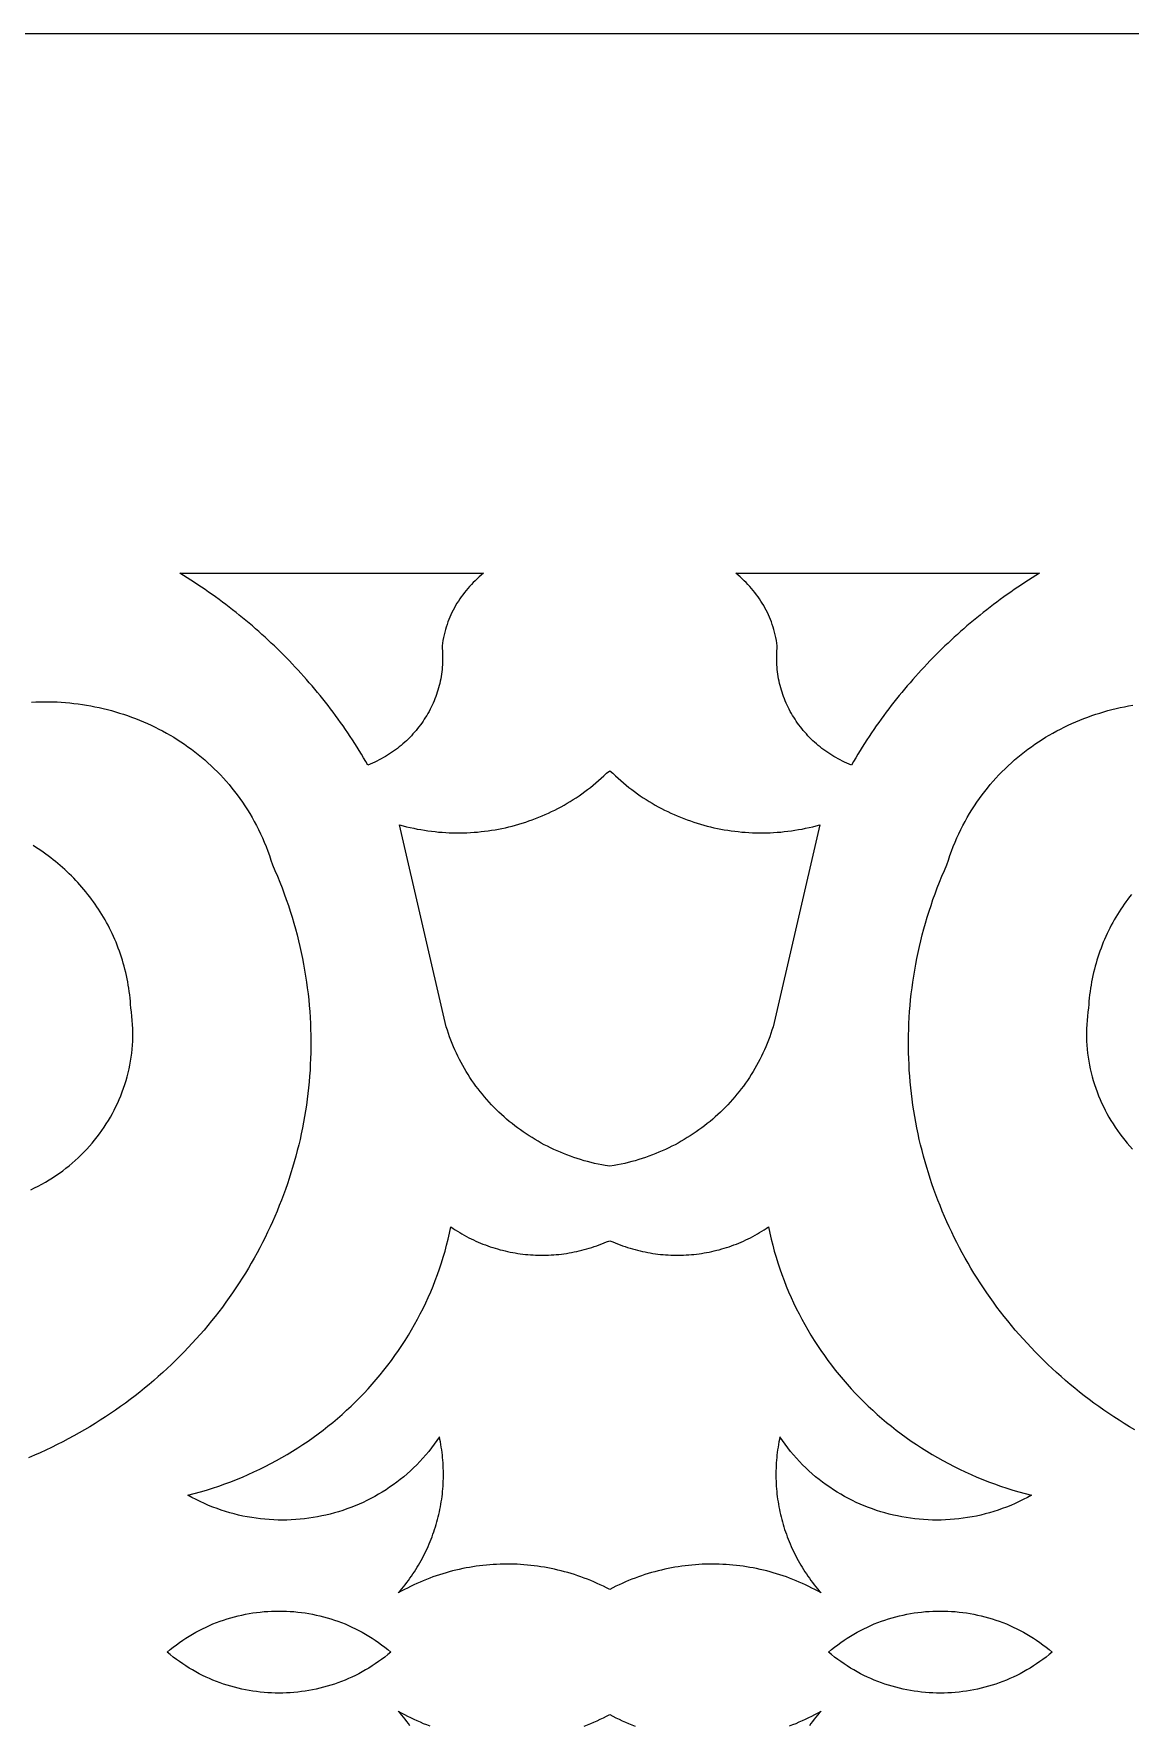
# Model space of a CAD drawing. Extents: x -167 to 167, y -60 to 60.
# Drawn here: x -21.4 to 19.3, y -2.7 to 60 of the extents above; entities that cross this region are included whole.
import ezdxf

# ---------------------------------------------------------------- set-up
doc = ezdxf.new("R2010")
doc.units = 0
doc.header["$MEASUREMENT"] = 0
doc.layers.add('LAYER_1', color=18, linetype='CONTINUOUS')

msp = doc.modelspace()

# ---------------------------------------------------------------- linework, layer by layer
at = {"layer": 'LAYER_1'}
for points in [[(166.732, -60), (166.732, 60), (-166.732, 60), (-166.732, -60)], [(-4.764, 39.932), (-4.841, 39.863), (-4.916, 39.793), (-4.989, 39.723), (-5.061, 39.652), (-5.13, 39.58), (-5.197, 39.506), (-5.263, 39.432), (-5.326, 39.358), (-5.387, 39.282), (-5.447, 39.205), (-5.504, 39.127), (-5.56, 39.048), (-5.613, 38.967), (-5.665, 38.886), (-5.714, 38.804), (-5.761, 38.72), (-5.807, 38.635), (-5.85, 38.549), (-5.891, 38.462), (-5.93, 38.373), (-5.967, 38.283), (-6.002, 38.192), (-6.035, 38.099), (-6.065, 38.005), (-6.094, 37.909), (-6.12, 37.812), (-6.144, 37.713), (-6.166, 37.613), (-6.186, 37.511), (-6.204, 37.408), (-6.219, 37.303), (-6.211, 37.214), (-6.204, 37.125), (-6.2, 37.037), (-6.197, 36.949), (-6.196, 36.861), (-6.197, 36.774), (-6.2, 36.686), (-6.204, 36.599), (-6.211, 36.512), (-6.219, 36.426), (-6.229, 36.34), (-6.241, 36.254), (-6.255, 36.169), (-6.27, 36.084), (-6.287, 36), (-6.306, 35.916), (-6.327, 35.833), (-6.349, 35.75), (-6.373, 35.668), (-6.399, 35.586), (-6.426, 35.505), (-6.455, 35.424), (-6.485, 35.344), (-6.517, 35.265), (-6.551, 35.186), (-6.587, 35.109), (-6.623, 35.031), (-6.662, 34.955), (-6.702, 34.879), (-6.744, 34.804), (-6.787, 34.73), (-6.831, 34.657), (-6.877, 34.585), (-6.925, 34.513), (-6.974, 34.443), (-7.024, 34.373), (-7.076, 34.304), (-7.129, 34.237), (-7.184, 34.17), (-7.24, 34.104), (-7.298, 34.039), (-7.357, 33.976), (-7.417, 33.913), (-7.478, 33.851), (-7.541, 33.791), (-7.605, 33.732), (-7.671, 33.674), (-7.738, 33.617), (-7.806, 33.561), (-7.875, 33.507), (-7.945, 33.453), (-8.017, 33.401), (-8.09, 33.351), (-8.164, 33.302), (-8.24, 33.254), (-8.316, 33.207), (-8.394, 33.162), (-8.473, 33.118), (-8.553, 33.076), (-8.634, 33.035), (-8.716, 32.995), (-8.799, 32.957), (-8.883, 32.921), (-8.969, 32.886), (-9.048, 33.021), (-9.127, 33.156), (-9.208, 33.29), (-9.29, 33.423), (-9.373, 33.556), (-9.457, 33.688), (-9.542, 33.819), (-9.628, 33.95), (-9.715, 34.08), (-9.803, 34.209), (-9.893, 34.337), (-9.983, 34.465), (-10.074, 34.592), (-10.166, 34.719), (-10.259, 34.844), (-10.353, 34.969), (-10.449, 35.093), (-10.545, 35.217), (-10.642, 35.339), (-10.74, 35.461), (-10.839, 35.582), (-10.939, 35.703), (-11.04, 35.822), (-11.142, 35.941), (-11.245, 36.059), (-11.349, 36.176), (-11.454, 36.293), (-11.559, 36.408), (-11.666, 36.523), (-11.774, 36.637), (-11.882, 36.751), (-11.991, 36.863), (-12.102, 36.975), (-12.213, 37.085), (-12.325, 37.195), (-12.438, 37.304), (-12.552, 37.413), (-12.667, 37.52), (-12.782, 37.627), (-12.899, 37.732), (-13.016, 37.837), (-13.135, 37.941), (-13.254, 38.044), (-13.374, 38.147), (-13.495, 38.248), (-13.616, 38.349), (-13.739, 38.448), (-13.862, 38.547), (-13.986, 38.645), (-14.111, 38.741), (-14.237, 38.837), (-14.364, 38.932), (-14.491, 39.027), (-14.619, 39.12), (-14.748, 39.212), (-14.878, 39.303), (-15.009, 39.394), (-15.14, 39.483), (-15.272, 39.572), (-15.405, 39.659), (-15.539, 39.746), (-15.674, 39.831), (-15.809, 39.916), (-15.945, 39.999), (-4.685, 40)], [(15.943, 39.999), (15.807, 39.916), (15.671, 39.831), (15.537, 39.746), (15.403, 39.659), (15.27, 39.572), (15.138, 39.483), (15.007, 39.394), (14.876, 39.303), (14.746, 39.212), (14.617, 39.12), (14.489, 39.027), (14.362, 38.932), (14.235, 38.837), (14.109, 38.741), (13.984, 38.645), (13.86, 38.547), (13.737, 38.448), (13.614, 38.349), (13.492, 38.248), (13.372, 38.147), (13.252, 38.044), (13.132, 37.941), (13.014, 37.837), (12.897, 37.732), (12.78, 37.627), (12.665, 37.52), (12.55, 37.413), (12.436, 37.304), (12.323, 37.195), (12.211, 37.085), (12.1, 36.975), (11.989, 36.863), (11.88, 36.751), (11.771, 36.637), (11.664, 36.523), (11.557, 36.408), (11.451, 36.293), (11.347, 36.176), (11.243, 36.059), (11.14, 35.941), (11.038, 35.822), (10.937, 35.703), (10.837, 35.582), (10.738, 35.461), (10.64, 35.339), (10.543, 35.217), (10.446, 35.093), (10.351, 34.969), (10.257, 34.844), (10.164, 34.719), (10.072, 34.592), (9.981, 34.465), (9.89, 34.337), (9.801, 34.209), (9.713, 34.08), (9.626, 33.95), (9.54, 33.819), (9.455, 33.688), (9.371, 33.556), (9.288, 33.423), (9.206, 33.29), (9.125, 33.156), (9.045, 33.021), (8.967, 32.886), (8.881, 32.921), (8.797, 32.957), (8.714, 32.995), (8.631, 33.035), (8.55, 33.076), (8.47, 33.118), (8.392, 33.162), (8.314, 33.207), (8.237, 33.254), (8.162, 33.302), (8.088, 33.351), (8.015, 33.401), (7.943, 33.453), (7.873, 33.507), (7.803, 33.561), (7.735, 33.617), (7.669, 33.674), (7.603, 33.732), (7.539, 33.791), (7.476, 33.851), (7.415, 33.913), (7.354, 33.976), (7.295, 34.039), (7.238, 34.104), (7.182, 34.17), (7.127, 34.237), (7.074, 34.304), (7.022, 34.373), (6.972, 34.443), (6.923, 34.513), (6.875, 34.585), (6.829, 34.657), (6.784, 34.73), (6.741, 34.804), (6.7, 34.879), (6.66, 34.955), (6.621, 35.031), (6.584, 35.109), (6.549, 35.186), (6.515, 35.265), (6.483, 35.344), (6.453, 35.424), (6.424, 35.505), (6.396, 35.586), (6.371, 35.668), (6.347, 35.75), (6.325, 35.833), (6.304, 35.916), (6.285, 36), (6.268, 36.084), (6.253, 36.169), (6.239, 36.254), (6.227, 36.34), (6.217, 36.426), (6.209, 36.512), (6.202, 36.599), (6.198, 36.686), (6.195, 36.774), (6.194, 36.861), (6.195, 36.949), (6.197, 37.037), (6.202, 37.125), (6.209, 37.214), (6.217, 37.303), (6.202, 37.408), (6.184, 37.511), (6.164, 37.613), (6.142, 37.713), (6.118, 37.812), (6.092, 37.909), (6.063, 38.005), (6.032, 38.099), (6, 38.192), (5.965, 38.283), (5.928, 38.373), (5.889, 38.462), (5.848, 38.549), (5.804, 38.635), (5.759, 38.72), (5.712, 38.804), (5.662, 38.886), (5.611, 38.967), (5.558, 39.048), (5.502, 39.127), (5.445, 39.205), (5.385, 39.282), (5.324, 39.358), (5.26, 39.432), (5.195, 39.506), (5.128, 39.58), (5.058, 39.652), (4.987, 39.723), (4.914, 39.793), (4.839, 39.863), (4.762, 39.932), (4.683, 40)], [(0.119, 32.581), (0.215, 32.489), (0.312, 32.4), (0.41, 32.312), (0.51, 32.226), (0.611, 32.142), (0.714, 32.06), (0.818, 31.979), (0.922, 31.901), (1.029, 31.824), (1.136, 31.749), (1.244, 31.677), (1.354, 31.606), (1.465, 31.537), (1.577, 31.469), (1.689, 31.404), (1.803, 31.341), (1.918, 31.28), (2.034, 31.22), (2.151, 31.163), (2.268, 31.107), (2.387, 31.053), (2.506, 31.002), (2.627, 30.952), (2.748, 30.905), (2.869, 30.859), (2.992, 30.815), (3.115, 30.774), (3.239, 30.734), (3.364, 30.696), (3.489, 30.661), (3.615, 30.627), (3.741, 30.596), (3.868, 30.566), (3.996, 30.539), (4.123, 30.514), (4.252, 30.49), (4.381, 30.469), (4.51, 30.45), (4.64, 30.433), (4.77, 30.418), (4.9, 30.405), (5.03, 30.394), (5.161, 30.386), (5.292, 30.379), (5.424, 30.375), (5.555, 30.373), (5.687, 30.373), (5.818, 30.375), (5.95, 30.379), (6.082, 30.386), (6.214, 30.394), (6.346, 30.405), (6.478, 30.418), (6.61, 30.433), (6.742, 30.451), (6.873, 30.47), (7.005, 30.492), (7.136, 30.516), (7.268, 30.543), (7.399, 30.571), (7.53, 30.602), (7.66, 30.635), (7.79, 30.671), (6.058, 23.185), (6.019, 23.059), (5.978, 22.934), (5.935, 22.81), (5.889, 22.687), (5.842, 22.565), (5.792, 22.445), (5.74, 22.325), (5.686, 22.207), (5.63, 22.09), (5.572, 21.974), (5.512, 21.859), (5.449, 21.745), (5.385, 21.633), (5.319, 21.522), (5.251, 21.412), (5.181, 21.303), (5.109, 21.196), (5.035, 21.09), (4.96, 20.986), (4.882, 20.883), (4.803, 20.781), (4.722, 20.681), (4.64, 20.582), (4.555, 20.485), (4.469, 20.389), (4.381, 20.294), (4.292, 20.201), (4.2, 20.11), (4.108, 20.02), (4.013, 19.932), (3.917, 19.845), (3.82, 19.76), (3.721, 19.677), (3.62, 19.595), (3.518, 19.515), (3.415, 19.437), (3.31, 19.36), (3.204, 19.286), (3.096, 19.212), (2.987, 19.141), (2.877, 19.072), (2.765, 19.004), (2.653, 18.938), (2.538, 18.874), (2.423, 18.812), (2.306, 18.751), (2.189, 18.693), (2.07, 18.637), (1.949, 18.582), (1.828, 18.53), (1.706, 18.479), (1.582, 18.431), (1.458, 18.384), (1.332, 18.34), (1.206, 18.297), (1.078, 18.257), (0.95, 18.219), (0.82, 18.183), (0.69, 18.149), (0.559, 18.117), (0.427, 18.088), (0.294, 18.06), (0.16, 18.035), (-0.001, 18.013), (-0.162, 18.035), (-0.296, 18.06), (-0.429, 18.088), (-0.561, 18.117), (-0.692, 18.149), (-0.822, 18.183), (-0.952, 18.219), (-1.08, 18.257), (-1.208, 18.297), (-1.334, 18.34), (-1.46, 18.384), (-1.584, 18.431), (-1.708, 18.479), (-1.83, 18.53), (-1.952, 18.582), (-2.072, 18.637), (-2.191, 18.693), (-2.309, 18.751), (-2.425, 18.812), (-2.541, 18.874), (-2.655, 18.938), (-2.768, 19.004), (-2.879, 19.072), (-2.99, 19.141), (-3.099, 19.212), (-3.206, 19.286), (-3.312, 19.36), (-3.417, 19.437), (-3.521, 19.515), (-3.623, 19.595), (-3.723, 19.677), (-3.822, 19.76), (-3.92, 19.845), (-4.015, 19.932), (-4.11, 20.02), (-4.203, 20.11), (-4.294, 20.201), (-4.383, 20.294), (-4.471, 20.389), (-4.557, 20.485), (-4.642, 20.582), (-4.724, 20.681), (-4.805, 20.781), (-4.885, 20.883), (-4.962, 20.986), (-5.038, 21.09), (-5.111, 21.196), (-5.183, 21.303), (-5.253, 21.412), (-5.321, 21.522), (-5.387, 21.633), (-5.452, 21.745), (-5.514, 21.859), (-5.574, 21.974), (-5.632, 22.09), (-5.688, 22.207), (-5.742, 22.325), (-5.794, 22.445), (-5.844, 22.565), (-5.891, 22.687), (-5.937, 22.81), (-5.98, 22.934), (-6.021, 23.059), (-6.06, 23.185), (-7.792, 30.671), (-7.662, 30.635), (-7.532, 30.602), (-7.401, 30.571), (-7.27, 30.543), (-7.139, 30.516), (-7.007, 30.492), (-6.876, 30.47), (-6.744, 30.451), (-6.612, 30.433), (-6.48, 30.418), (-6.348, 30.405), (-6.216, 30.394), (-6.084, 30.386), (-5.952, 30.379), (-5.821, 30.375), (-5.689, 30.373), (-5.557, 30.373), (-5.426, 30.375), (-5.294, 30.379), (-5.163, 30.386), (-5.033, 30.394), (-4.902, 30.405), (-4.772, 30.418), (-4.642, 30.433), (-4.512, 30.45), (-4.383, 30.469), (-4.254, 30.49), (-4.126, 30.514), (-3.998, 30.539), (-3.87, 30.566), (-3.743, 30.596), (-3.617, 30.627), (-3.491, 30.661), (-3.366, 30.696), (-3.241, 30.734), (-3.117, 30.774), (-2.994, 30.815), (-2.872, 30.859), (-2.75, 30.905), (-2.629, 30.952), (-2.509, 31.002), (-2.389, 31.053), (-2.271, 31.107), (-2.153, 31.163), (-2.036, 31.22), (-1.92, 31.28), (-1.806, 31.341), (-1.692, 31.404), (-1.579, 31.469), (-1.467, 31.537), (-1.356, 31.606), (-1.247, 31.677), (-1.138, 31.749), (-1.031, 31.824), (-0.925, 31.901), (-0.82, 31.979), (-0.716, 32.06), (-0.614, 32.142), (-0.512, 32.226), (-0.413, 32.312), (-0.314, 32.4), (-0.217, 32.489), (-0.122, 32.581), (-0.001, 32.674)], [(5.938, 15.535), (5.99, 15.31), (6.046, 15.087), (6.106, 14.865), (6.171, 14.645), (6.239, 14.426), (6.311, 14.21), (6.387, 13.994), (6.466, 13.781), (6.55, 13.569), (6.637, 13.359), (6.728, 13.151), (6.823, 12.945), (6.921, 12.741), (7.023, 12.538), (7.128, 12.338), (7.237, 12.14), (7.35, 11.943), (7.466, 11.749), (7.585, 11.557), (7.708, 11.368), (7.834, 11.18), (7.963, 10.995), (8.096, 10.812), (8.231, 10.631), (8.37, 10.453), (8.513, 10.277), (8.658, 10.104), (8.806, 9.933), (8.958, 9.764), (9.112, 9.599), (9.269, 9.435), (9.43, 9.275), (9.593, 9.117), (9.759, 8.962), (9.928, 8.809), (10.099, 8.66), (10.274, 8.513), (10.451, 8.369), (10.63, 8.228), (10.813, 8.09), (10.998, 7.955), (11.185, 7.823), (11.375, 7.694), (11.568, 7.568), (11.763, 7.445), (11.96, 7.326), (12.16, 7.209), (12.362, 7.096), (12.566, 6.986), (12.773, 6.88), (12.981, 6.777), (13.192, 6.677), (13.405, 6.581), (13.621, 6.488), (13.838, 6.399), (14.057, 6.313), (14.279, 6.231), (14.502, 6.153), (14.727, 6.078), (14.954, 6.007), (15.183, 5.939), (15.414, 5.876), (15.646, 5.816), (15.495, 5.733), (15.343, 5.653), (15.19, 5.578), (15.035, 5.506), (14.879, 5.439), (14.722, 5.376), (14.565, 5.317), (14.406, 5.261), (14.247, 5.21), (14.087, 5.162), (13.926, 5.119), (13.764, 5.079), (13.603, 5.043), (13.44, 5.011), (13.278, 4.983), (13.115, 4.959), (12.951, 4.938), (12.788, 4.922), (12.624, 4.909), (12.461, 4.9), (12.297, 4.895), (12.134, 4.893), (11.971, 4.895), (11.808, 4.901), (11.646, 4.91), (11.483, 4.924), (11.322, 4.94), (11.161, 4.961), (11, 4.985), (10.84, 5.013), (10.681, 5.044), (10.523, 5.079), (10.366, 5.117), (10.209, 5.159), (10.054, 5.204), (9.899, 5.253), (9.746, 5.306), (9.595, 5.362), (9.444, 5.421), (9.295, 5.484), (9.147, 5.55), (9.001, 5.62), (8.857, 5.693), (8.714, 5.769), (8.573, 5.849), (8.433, 5.932), (8.296, 6.019), (8.161, 6.108), (8.027, 6.201), (7.896, 6.298), (7.767, 6.397), (7.64, 6.5), (7.515, 6.606), (7.393, 6.715), (7.273, 6.828), (7.156, 6.943), (7.041, 7.062), (6.929, 7.184), (6.82, 7.309), (6.713, 7.437), (6.61, 7.568), (6.509, 7.703), (6.411, 7.84), (6.317, 7.981), (6.296, 7.884), (6.278, 7.788), (6.26, 7.691), (6.244, 7.595), (6.23, 7.498), (6.217, 7.402), (6.206, 7.305), (6.196, 7.208), (6.187, 7.111), (6.18, 7.015), (6.174, 6.918), (6.17, 6.821), (6.167, 6.724), (6.166, 6.628), (6.166, 6.531), (6.167, 6.435), (6.17, 6.339), (6.175, 6.242), (6.18, 6.146), (6.187, 6.05), (6.196, 5.955), (6.206, 5.859), (6.217, 5.764), (6.23, 5.668), (6.244, 5.573), (6.26, 5.479), (6.277, 5.384), (6.295, 5.29), (6.315, 5.196), (6.336, 5.102), (6.358, 5.009), (6.382, 4.916), (6.407, 4.823), (6.433, 4.731), (6.461, 4.639), (6.49, 4.547), (6.521, 4.456), (6.553, 4.365), (6.586, 4.274), (6.621, 4.184), (6.657, 4.095), (6.694, 4.006), (6.732, 3.917), (6.772, 3.829), (6.813, 3.741), (6.856, 3.654), (6.9, 3.567), (6.945, 3.481), (6.991, 3.396), (7.039, 3.311), (7.088, 3.226), (7.138, 3.142), (7.19, 3.059), (7.243, 2.977), (7.297, 2.895), (7.352, 2.814), (7.409, 2.733), (7.467, 2.653), (7.526, 2.574), (7.587, 2.495), (7.648, 2.418), (7.711, 2.341), (7.776, 2.264), (7.841, 2.189), (7.728, 2.253), (7.614, 2.314), (7.5, 2.374), (7.384, 2.432), (7.268, 2.488), (7.151, 2.542), (7.033, 2.594), (6.915, 2.644), (6.796, 2.692), (6.676, 2.739), (6.556, 2.783), (6.435, 2.825), (6.314, 2.865), (6.192, 2.904), (6.07, 2.94), (5.947, 2.975), (5.824, 3.007), (5.7, 3.038), (5.576, 3.066), (5.451, 3.093), (5.327, 3.118), (5.202, 3.14), (5.076, 3.161), (4.951, 3.18), (4.825, 3.197), (4.698, 3.211), (4.572, 3.224), (4.446, 3.235), (4.319, 3.244), (4.192, 3.251), (4.066, 3.256), (3.939, 3.259), (3.812, 3.261), (3.685, 3.26), (3.558, 3.257), (3.431, 3.252), (3.304, 3.245), (3.178, 3.237), (3.051, 3.226), (2.925, 3.213), (2.798, 3.199), (2.672, 3.182), (2.546, 3.164), (2.421, 3.143), (2.295, 3.121), (2.17, 3.096), (2.046, 3.07), (1.921, 3.041), (1.797, 3.011), (1.674, 2.979), (1.551, 2.944), (1.428, 2.908), (1.306, 2.87), (1.184, 2.83), (1.063, 2.787), (0.942, 2.743), (0.822, 2.697), (0.703, 2.649), (0.584, 2.599), (0.466, 2.547), (0.348, 2.493), (0.231, 2.437), (0.115, 2.379), (-0.001, 2.319), (-0.117, 2.379), (-0.234, 2.437), (-0.35, 2.493), (-0.468, 2.547), (-0.586, 2.599), (-0.705, 2.649), (-0.824, 2.697), (-0.944, 2.743), (-1.065, 2.787), (-1.186, 2.83), (-1.308, 2.87), (-1.43, 2.908), (-1.553, 2.944), (-1.676, 2.979), (-1.8, 3.011), (-1.924, 3.041), (-2.048, 3.07), (-2.173, 3.096), (-2.298, 3.121), (-2.423, 3.143), (-2.549, 3.164), (-2.674, 3.182), (-2.8, 3.199), (-2.927, 3.213), (-3.053, 3.226), (-3.18, 3.237), (-3.306, 3.245), (-3.433, 3.252), (-3.56, 3.257), (-3.687, 3.26), (-3.814, 3.261), (-3.941, 3.259), (-4.068, 3.256), (-4.195, 3.251), (-4.321, 3.244), (-4.448, 3.235), (-4.574, 3.224), (-4.701, 3.211), (-4.827, 3.197), (-4.953, 3.18), (-5.078, 3.161), (-5.204, 3.14), (-5.329, 3.118), (-5.454, 3.093), (-5.578, 3.066), (-5.702, 3.038), (-5.826, 3.007), (-5.949, 2.975), (-6.072, 2.94), (-6.194, 2.904), (-6.316, 2.865), (-6.438, 2.825), (-6.558, 2.783), (-6.678, 2.739), (-6.798, 2.692), (-6.917, 2.644), (-7.035, 2.594), (-7.153, 2.542), (-7.27, 2.488), (-7.386, 2.432), (-7.502, 2.374), (-7.616, 2.314), (-7.73, 2.253), (-7.843, 2.189), (-7.778, 2.264), (-7.714, 2.341), (-7.651, 2.418), (-7.589, 2.495), (-7.528, 2.574), (-7.469, 2.653), (-7.411, 2.733), (-7.354, 2.814), (-7.299, 2.895), (-7.245, 2.977), (-7.192, 3.059), (-7.14, 3.142), (-7.09, 3.226), (-7.041, 3.311), (-6.993, 3.396), (-6.947, 3.481), (-6.902, 3.567), (-6.858, 3.654), (-6.816, 3.741), (-6.774, 3.829), (-6.735, 3.917), (-6.696, 4.006), (-6.659, 4.095), (-6.623, 4.184), (-6.588, 4.274), (-6.555, 4.365), (-6.523, 4.456), (-6.493, 4.547), (-6.463, 4.639), (-6.436, 4.731), (-6.409, 4.823), (-6.384, 4.916), (-6.36, 5.009), (-6.338, 5.102), (-6.317, 5.196), (-6.297, 5.29), (-6.279, 5.384), (-6.262, 5.479), (-6.246, 5.573), (-6.232, 5.668), (-6.219, 5.764), (-6.208, 5.859), (-6.198, 5.955), (-6.19, 6.05), (-6.182, 6.146), (-6.177, 6.242), (-6.172, 6.339), (-6.169, 6.435), (-6.168, 6.531), (-6.168, 6.628), (-6.169, 6.724), (-6.172, 6.821), (-6.176, 6.918), (-6.182, 7.015), (-6.189, 7.111), (-6.198, 7.208), (-6.208, 7.305), (-6.219, 7.402), (-6.232, 7.498), (-6.247, 7.595), (-6.262, 7.691), (-6.28, 7.788), (-6.299, 7.884), (-6.319, 7.981), (-6.413, 7.84), (-6.511, 7.703), (-6.612, 7.568), (-6.715, 7.437), (-6.822, 7.309), (-6.931, 7.184), (-7.043, 7.062), (-7.158, 6.943), (-7.275, 6.828), (-7.395, 6.715), (-7.517, 6.606), (-7.642, 6.5), (-7.769, 6.397), (-7.898, 6.298), (-8.029, 6.201), (-8.163, 6.108), (-8.298, 6.019), (-8.436, 5.932), (-8.575, 5.849), (-8.716, 5.769), (-8.859, 5.693), (-9.003, 5.62), (-9.15, 5.55), (-9.297, 5.484), (-9.446, 5.421), (-9.597, 5.362), (-9.749, 5.306), (-9.902, 5.253), (-10.056, 5.204), (-10.211, 5.159), (-10.368, 5.117), (-10.525, 5.079), (-10.683, 5.044), (-10.842, 5.013), (-11.002, 4.985), (-11.163, 4.961), (-11.324, 4.94), (-11.486, 4.924), (-11.648, 4.91), (-11.81, 4.901), (-11.973, 4.895), (-12.136, 4.893), (-12.3, 4.895), (-12.463, 4.9), (-12.627, 4.909), (-12.79, 4.922), (-12.954, 4.938), (-13.117, 4.959), (-13.28, 4.983), (-13.442, 5.011), (-13.605, 5.043), (-13.767, 5.079), (-13.928, 5.119), (-14.089, 5.162), (-14.249, 5.21), (-14.408, 5.261), (-14.567, 5.317), (-14.725, 5.376), (-14.881, 5.439), (-15.037, 5.506), (-15.192, 5.578), (-15.345, 5.653), (-15.498, 5.733), (-15.649, 5.816), (-15.416, 5.876), (-15.185, 5.939), (-14.956, 6.007), (-14.729, 6.078), (-14.504, 6.153), (-14.281, 6.231), (-14.06, 6.313), (-13.84, 6.399), (-13.623, 6.488), (-13.408, 6.581), (-13.195, 6.677), (-12.984, 6.777), (-12.775, 6.88), (-12.568, 6.986), (-12.364, 7.096), (-12.162, 7.209), (-11.962, 7.326), (-11.765, 7.445), (-11.57, 7.568), (-11.377, 7.694), (-11.187, 7.823), (-11, 7.955), (-10.815, 8.09), (-10.633, 8.228), (-10.453, 8.369), (-10.276, 8.513), (-10.101, 8.66), (-9.93, 8.809), (-9.761, 8.962), (-9.595, 9.117), (-9.432, 9.275), (-9.271, 9.435), (-9.114, 9.599), (-8.96, 9.764), (-8.808, 9.933), (-8.66, 10.104), (-8.515, 10.277), (-8.373, 10.453), (-8.234, 10.631), (-8.098, 10.812), (-7.965, 10.995), (-7.836, 11.18), (-7.71, 11.368), (-7.587, 11.557), (-7.468, 11.749), (-7.352, 11.943), (-7.239, 12.14), (-7.131, 12.338), (-7.025, 12.538), (-6.923, 12.741), (-6.825, 12.945), (-6.73, 13.151), (-6.639, 13.359), (-6.552, 13.569), (-6.469, 13.781), (-6.389, 13.994), (-6.313, 14.21), (-6.241, 14.426), (-6.173, 14.645), (-6.109, 14.865), (-6.048, 15.087), (-5.992, 15.31), (-5.94, 15.535), (-5.892, 15.761), (-5.811, 15.707), (-5.73, 15.653), (-5.648, 15.602), (-5.565, 15.551), (-5.481, 15.502), (-5.397, 15.455), (-5.312, 15.409), (-5.227, 15.364), (-5.14, 15.321), (-5.054, 15.28), (-4.966, 15.239), (-4.878, 15.201), (-4.79, 15.164), (-4.701, 15.128), (-4.611, 15.093), (-4.521, 15.061), (-4.431, 15.029), (-4.34, 14.999), (-4.249, 14.971), (-4.157, 14.944), (-4.065, 14.919), (-3.972, 14.895), (-3.88, 14.872), (-3.787, 14.851), (-3.693, 14.832), (-3.599, 14.814), (-3.505, 14.797), (-3.411, 14.782), (-3.317, 14.769), (-3.222, 14.757), (-3.127, 14.746), (-3.032, 14.737), (-2.937, 14.73), (-2.842, 14.724), (-2.747, 14.719), (-2.651, 14.716), (-2.556, 14.714), (-2.46, 14.714), (-2.365, 14.716), (-2.269, 14.719), (-2.173, 14.723), (-2.078, 14.73), (-1.982, 14.737), (-1.887, 14.746), (-1.792, 14.757), (-1.697, 14.769), (-1.602, 14.783), (-1.507, 14.798), (-1.412, 14.814), (-1.318, 14.833), (-1.223, 14.853), (-1.129, 14.874), (-1.036, 14.897), (-0.942, 14.921), (-0.849, 14.947), (-0.756, 14.974), (-0.664, 15.003), (-0.571, 15.034), (-0.48, 15.066), (-0.388, 15.1), (-0.297, 15.135), (-0.207, 15.172), (-0.117, 15.21), (-0.001, 15.25), (0.114, 15.21), (0.204, 15.172), (0.295, 15.135), (0.386, 15.1), (0.477, 15.066), (0.569, 15.034), (0.661, 15.003), (0.754, 14.974), (0.847, 14.947), (0.94, 14.921), (1.033, 14.897), (1.127, 14.874), (1.221, 14.853), (1.315, 14.833), (1.41, 14.814), (1.505, 14.798), (1.599, 14.783), (1.694, 14.769), (1.79, 14.757), (1.885, 14.746), (1.98, 14.737), (2.076, 14.73), (2.171, 14.723), (2.267, 14.719), (2.362, 14.716), (2.458, 14.714), (2.553, 14.714), (2.649, 14.716), (2.744, 14.719), (2.84, 14.724), (2.935, 14.73), (3.03, 14.737), (3.125, 14.746), (3.22, 14.757), (3.315, 14.769), (3.409, 14.782), (3.503, 14.797), (3.597, 14.814), (3.691, 14.832), (3.784, 14.851), (3.877, 14.872), (3.97, 14.895), (4.063, 14.919), (4.155, 14.944), (4.247, 14.971), (4.338, 14.999), (4.429, 15.029), (4.519, 15.061), (4.609, 15.093), (4.699, 15.128), (4.788, 15.164), (4.876, 15.201), (4.964, 15.239), (5.051, 15.28), (5.138, 15.321), (5.224, 15.364), (5.31, 15.409), (5.395, 15.455), (5.479, 15.502), (5.563, 15.551), (5.646, 15.602), (5.728, 15.653), (5.809, 15.707), (5.89, 15.761)], [(-12.128, 1.52), (-11.989, 1.515), (-11.85, 1.508), (-11.711, 1.497), (-11.573, 1.484), (-11.435, 1.468), (-11.297, 1.448), (-11.159, 1.426), (-11.022, 1.401), (-10.886, 1.373), (-10.75, 1.341), (-10.614, 1.307), (-10.48, 1.27), (-10.346, 1.23), (-10.213, 1.187), (-10.08, 1.141), (-9.949, 1.092), (-9.818, 1.04), (-9.689, 0.985), (-9.56, 0.927), (-9.433, 0.866), (-9.306, 0.802), (-9.181, 0.735), (-9.058, 0.665), (-8.935, 0.593), (-8.814, 0.517), (-8.695, 0.438), (-8.577, 0.356), (-8.46, 0.272), (-8.345, 0.184), (-8.232, 0.094), (-8.121, 0), (-8.232, -0.094), (-8.345, -0.184), (-8.46, -0.272), (-8.577, -0.356), (-8.695, -0.438), (-8.814, -0.517), (-8.935, -0.593), (-9.058, -0.665), (-9.181, -0.735), (-9.306, -0.802), (-9.433, -0.866), (-9.56, -0.927), (-9.689, -0.985), (-9.818, -1.04), (-9.949, -1.092), (-10.08, -1.141), (-10.213, -1.187), (-10.346, -1.23), (-10.48, -1.27), (-10.614, -1.307), (-10.75, -1.341), (-10.886, -1.373), (-11.022, -1.401), (-11.159, -1.426), (-11.297, -1.448), (-11.435, -1.468), (-11.573, -1.484), (-11.711, -1.497), (-11.85, -1.508), (-11.989, -1.515), (-12.128, -1.52), (-12.267, -1.521), (-12.406, -1.52), (-12.545, -1.515), (-12.684, -1.508), (-12.823, -1.497), (-12.961, -1.484), (-13.099, -1.468), (-13.237, -1.448), (-13.375, -1.426), (-13.512, -1.401), (-13.648, -1.373), (-13.784, -1.341), (-13.92, -1.307), (-14.054, -1.27), (-14.188, -1.23), (-14.322, -1.187), (-14.454, -1.141), (-14.586, -1.092), (-14.716, -1.04), (-14.846, -0.985), (-14.974, -0.927), (-15.102, -0.866), (-15.228, -0.802), (-15.353, -0.735), (-15.476, -0.665), (-15.599, -0.593), (-15.72, -0.517), (-15.839, -0.438), (-15.957, -0.356), (-16.074, -0.272), (-16.189, -0.184), (-16.302, -0.094), (-16.414, 0), (-16.302, 0.094), (-16.189, 0.184), (-16.074, 0.272), (-15.957, 0.356), (-15.839, 0.438), (-15.72, 0.517), (-15.599, 0.593), (-15.476, 0.665), (-15.353, 0.735), (-15.228, 0.802), (-15.102, 0.866), (-14.974, 0.927), (-14.846, 0.985), (-14.716, 1.04), (-14.586, 1.092), (-14.454, 1.141), (-14.322, 1.187), (-14.188, 1.23), (-14.054, 1.27), (-13.92, 1.307), (-13.784, 1.341), (-13.648, 1.373), (-13.512, 1.401), (-13.375, 1.426), (-13.237, 1.448), (-13.099, 1.468), (-12.961, 1.484), (-12.823, 1.497), (-12.684, 1.508), (-12.545, 1.515), (-12.406, 1.52), (-12.267, 1.521)], [(12.404, 1.52), (12.543, 1.515), (12.682, 1.508), (12.821, 1.497), (12.959, 1.484), (13.097, 1.468), (13.235, 1.448), (13.373, 1.426), (13.51, 1.401), (13.646, 1.373), (13.782, 1.341), (13.918, 1.307), (14.052, 1.27), (14.186, 1.23), (14.319, 1.187), (14.452, 1.141), (14.583, 1.092), (14.714, 1.04), (14.843, 0.985), (14.972, 0.927), (15.099, 0.866), (15.226, 0.802), (15.351, 0.735), (15.474, 0.665), (15.597, 0.593), (15.718, 0.517), (15.837, 0.438), (15.955, 0.356), (16.072, 0.272), (16.187, 0.184), (16.3, 0.094), (16.411, 0), (16.3, -0.094), (16.187, -0.184), (16.072, -0.272), (15.955, -0.356), (15.837, -0.438), (15.718, -0.517), (15.597, -0.593), (15.474, -0.665), (15.351, -0.735), (15.226, -0.802), (15.099, -0.866), (14.972, -0.927), (14.843, -0.985), (14.714, -1.04), (14.583, -1.092), (14.452, -1.141), (14.319, -1.187), (14.186, -1.23), (14.052, -1.27), (13.918, -1.307), (13.782, -1.341), (13.646, -1.373), (13.51, -1.401), (13.373, -1.426), (13.235, -1.448), (13.097, -1.468), (12.959, -1.484), (12.821, -1.497), (12.682, -1.508), (12.543, -1.515), (12.404, -1.52), (12.265, -1.521), (12.126, -1.52), (11.987, -1.515), (11.848, -1.508), (11.709, -1.497), (11.571, -1.484), (11.433, -1.468), (11.295, -1.448), (11.157, -1.426), (11.02, -1.401), (10.884, -1.373), (10.748, -1.341), (10.612, -1.307), (10.478, -1.27), (10.344, -1.23), (10.21, -1.187), (10.078, -1.141), (9.946, -1.092), (9.816, -1.04), (9.686, -0.985), (9.558, -0.927), (9.43, -0.866), (9.304, -0.802), (9.179, -0.735), (9.056, -0.665), (8.933, -0.593), (8.812, -0.517), (8.693, -0.438), (8.574, -0.356), (8.458, -0.272), (8.343, -0.184), (8.23, -0.094), (8.118, 0), (8.23, 0.094), (8.343, 0.184), (8.458, 0.272), (8.574, 0.356), (8.693, 0.438), (8.812, 0.517), (8.933, 0.593), (9.056, 0.665), (9.179, 0.735), (9.304, 0.802), (9.43, 0.866), (9.558, 0.927), (9.686, 0.985), (9.816, 1.04), (9.946, 1.092), (10.078, 1.141), (10.21, 1.187), (10.344, 1.23), (10.478, 1.27), (10.612, 1.307), (10.748, 1.341), (10.884, 1.373), (11.02, 1.401), (11.157, 1.426), (11.295, 1.448), (11.433, 1.468), (11.571, 1.484), (11.709, 1.497), (11.848, 1.508), (11.987, 1.515), (12.126, 1.52), (12.265, 1.521)]]:
    msp.add_lwpolyline(points, close=True, dxfattribs=at)
for points in [[(-21.447, 35.225), (-21.29, 35.232), (-21.132, 35.236), (-20.974, 35.237), (-20.817, 35.236), (-20.659, 35.232), (-20.501, 35.226), (-20.344, 35.217), (-20.187, 35.205), (-20.03, 35.191), (-19.873, 35.174), (-19.717, 35.154), (-19.561, 35.132), (-19.405, 35.108), (-19.25, 35.08), (-19.095, 35.05), (-18.941, 35.018), (-18.788, 34.983), (-18.635, 34.945), (-18.483, 34.905), (-18.331, 34.863), (-18.18, 34.817), (-18.03, 34.769), (-17.881, 34.719), (-17.733, 34.666), (-17.586, 34.611), (-17.439, 34.553), (-17.294, 34.492), (-17.15, 34.429), (-17.007, 34.363), (-16.865, 34.295), (-16.724, 34.224), (-16.584, 34.151), (-16.446, 34.075), (-16.309, 33.997), (-16.173, 33.916), (-16.039, 33.833), (-15.906, 33.747), (-15.775, 33.659), (-15.645, 33.568), (-15.517, 33.475), (-15.391, 33.379), (-15.266, 33.281), (-15.143, 33.18), (-15.021, 33.077), (-14.902, 32.971), (-14.784, 32.863), (-14.668, 32.752), (-14.554, 32.639), (-14.442, 32.523), (-14.332, 32.405), (-14.224, 32.285), (-14.119, 32.162), (-14.015, 32.036), (-13.913, 31.908), (-13.814, 31.778), (-13.717, 31.645), (-13.623, 31.51), (-13.53, 31.373), (-13.44, 31.233), (-13.353, 31.09), (-13.268, 30.945), (-13.186, 30.798), (-13.106, 30.648), (-13.029, 30.496), (-12.954, 30.342), (-12.882, 30.185), (-12.813, 30.025), (-12.747, 29.864), (-12.684, 29.7), (-12.623, 29.533), (-12.566, 29.364), (-12.511, 29.193), (-12.417, 28.979), (-12.326, 28.764), (-12.238, 28.549), (-12.154, 28.333), (-12.073, 28.117), (-11.996, 27.9), (-11.921, 27.683), (-11.85, 27.466), (-11.782, 27.248), (-11.718, 27.031), (-11.656, 26.813), (-11.598, 26.594), (-11.543, 26.376), (-11.491, 26.157), (-11.443, 25.938), (-11.397, 25.719), (-11.355, 25.5), (-11.316, 25.281), (-11.28, 25.062), (-11.247, 24.843), (-11.217, 24.624), (-11.19, 24.405), (-11.166, 24.186), (-11.146, 23.967), (-11.128, 23.748), (-11.114, 23.529), (-11.102, 23.31), (-11.094, 23.092), (-11.088, 22.874), (-11.086, 22.656), (-11.086, 22.438), (-11.09, 22.221), (-11.096, 22.003), (-11.105, 21.787), (-11.117, 21.57), (-11.133, 21.354), (-11.151, 21.138), (-11.172, 20.923), (-11.195, 20.709), (-11.222, 20.494), (-11.252, 20.281), (-11.284, 20.067), (-11.319, 19.855), (-11.357, 19.643), (-11.398, 19.431), (-11.442, 19.22), (-11.488, 19.01), (-11.537, 18.801), (-11.589, 18.592), (-11.644, 18.384), (-11.701, 18.177), (-11.762, 17.971), (-11.824, 17.765), (-11.89, 17.56), (-11.958, 17.357), (-12.029, 17.154), (-12.103, 16.952), (-12.179, 16.751), (-12.258, 16.551), (-12.339, 16.351), (-12.423, 16.153), (-12.51, 15.956), (-12.599, 15.76), (-12.691, 15.566), (-12.785, 15.372), (-12.882, 15.179), (-12.981, 14.988), (-13.083, 14.798), (-13.188, 14.609), (-13.295, 14.421), (-13.404, 14.235), (-13.516, 14.05), (-13.631, 13.866), (-13.747, 13.684), (-13.867, 13.503), (-13.988, 13.323), (-14.112, 13.145), (-14.239, 12.968), (-14.368, 12.793), (-14.499, 12.619), (-14.633, 12.447), (-14.769, 12.276), (-14.907, 12.107), (-15.048, 11.94), (-15.191, 11.774), (-15.336, 11.61), (-15.484, 11.448), (-15.633, 11.287), (-15.786, 11.128), (-15.94, 10.971), (-16.097, 10.816), (-16.255, 10.662), (-16.416, 10.51), (-16.58, 10.36), (-16.745, 10.213), (-16.913, 10.067), (-17.082, 9.922), (-17.254, 9.78), (-17.429, 9.64), (-17.605, 9.502), (-17.783, 9.366), (-17.964, 9.232), (-18.146, 9.1), (-18.331, 8.971), (-18.517, 8.843), (-18.706, 8.718), (-18.897, 8.594), (-19.09, 8.473), (-19.285, 8.355), (-19.481, 8.238), (-19.68, 8.124), (-19.881, 8.012), (-20.084, 7.903), (-20.289, 7.796), (-20.495, 7.691), (-20.704, 7.589), (-20.915, 7.489), (-21.127, 7.392), (-21.341, 7.297), (-21.558, 7.205)], [(19.479, 8.238), (19.282, 8.355), (19.088, 8.473), (18.895, 8.594), (18.704, 8.718), (18.515, 8.843), (18.328, 8.971), (18.144, 9.1), (17.961, 9.232), (17.781, 9.366), (17.603, 9.502), (17.426, 9.64), (17.252, 9.78), (17.08, 9.922), (16.91, 10.067), (16.743, 10.213), (16.577, 10.36), (16.414, 10.51), (16.253, 10.662), (16.094, 10.816), (15.938, 10.971), (15.783, 11.128), (15.631, 11.287), (15.481, 11.448), (15.334, 11.61), (15.189, 11.774), (15.046, 11.94), (14.905, 12.107), (14.767, 12.276), (14.631, 12.447), (14.497, 12.619), (14.366, 12.793), (14.237, 12.968), (14.11, 13.145), (13.986, 13.323), (13.864, 13.503), (13.745, 13.684), (13.628, 13.866), (13.514, 14.05), (13.402, 14.235), (13.293, 14.421), (13.186, 14.609), (13.081, 14.798), (12.979, 14.988), (12.88, 15.179), (12.783, 15.372), (12.688, 15.566), (12.597, 15.76), (12.507, 15.956), (12.421, 16.153), (12.337, 16.351), (12.255, 16.551), (12.176, 16.751), (12.1, 16.952), (12.027, 17.154), (11.956, 17.357), (11.888, 17.56), (11.822, 17.765), (11.759, 17.971), (11.699, 18.177), (11.642, 18.384), (11.587, 18.592), (11.535, 18.801), (11.486, 19.01), (11.44, 19.22), (11.396, 19.431), (11.355, 19.643), (11.317, 19.855), (11.282, 20.067), (11.249, 20.281), (11.22, 20.494), (11.193, 20.709), (11.169, 20.923), (11.148, 21.138), (11.13, 21.354), (11.115, 21.57), (11.103, 21.787), (11.094, 22.003), (11.087, 22.221), (11.084, 22.438), (11.083, 22.656), (11.086, 22.874), (11.091, 23.092), (11.1, 23.31), (11.111, 23.529), (11.126, 23.748), (11.144, 23.967), (11.164, 24.186), (11.188, 24.405), (11.215, 24.624), (11.245, 24.843), (11.278, 25.062), (11.314, 25.281), (11.353, 25.5), (11.395, 25.719), (11.441, 25.938), (11.489, 26.157), (11.541, 26.376), (11.596, 26.594), (11.654, 26.813), (11.716, 27.031), (11.78, 27.248), (11.848, 27.466), (11.919, 27.683), (11.993, 27.9), (12.071, 28.117), (12.152, 28.333), (12.236, 28.549), (12.324, 28.764), (12.415, 28.979), (12.509, 29.193), (12.563, 29.364), (12.621, 29.533), (12.681, 29.7), (12.745, 29.864), (12.811, 30.025), (12.88, 30.185), (12.952, 30.342), (13.027, 30.496), (13.104, 30.648), (13.184, 30.798), (13.266, 30.945), (13.351, 31.09), (13.438, 31.233), (13.528, 31.373), (13.62, 31.51), (13.715, 31.645), (13.812, 31.778), (13.911, 31.908), (14.013, 32.036), (14.116, 32.162), (14.222, 32.285), (14.33, 32.405), (14.44, 32.523), (14.552, 32.639), (14.666, 32.752), (14.782, 32.863), (14.9, 32.971), (15.019, 33.077), (15.141, 33.18), (15.264, 33.281), (15.389, 33.379), (15.515, 33.475), (15.643, 33.568), (15.773, 33.659), (15.904, 33.747), (16.037, 33.833), (16.171, 33.916), (16.307, 33.997), (16.444, 34.075), (16.582, 34.151), (16.722, 34.224), (16.863, 34.295), (17.005, 34.363), (17.148, 34.429), (17.292, 34.492), (17.437, 34.553), (17.584, 34.611), (17.731, 34.666), (17.879, 34.719), (18.028, 34.769), (18.178, 34.817), (18.329, 34.863), (18.481, 34.905), (18.633, 34.945), (18.786, 34.983), (18.939, 35.018), (19.093, 35.05), (19.248, 35.08), (19.403, 35.108)], [(-21.477, 17.139), (-21.337, 17.206), (-21.198, 17.276), (-21.062, 17.349), (-20.928, 17.425), (-20.797, 17.503), (-20.667, 17.584), (-20.54, 17.668), (-20.415, 17.755), (-20.292, 17.844), (-20.172, 17.935), (-20.054, 18.03), (-19.938, 18.126), (-19.825, 18.225), (-19.715, 18.326), (-19.607, 18.43), (-19.501, 18.536), (-19.398, 18.644), (-19.298, 18.754), (-19.201, 18.866), (-19.106, 18.981), (-19.014, 19.097), (-18.924, 19.215), (-18.838, 19.335), (-18.754, 19.457), (-18.673, 19.581), (-18.595, 19.706), (-18.521, 19.833), (-18.449, 19.962), (-18.38, 20.093), (-18.314, 20.225), (-18.251, 20.358), (-18.191, 20.493), (-18.135, 20.629), (-18.082, 20.767), (-18.032, 20.906), (-17.985, 21.046), (-17.941, 21.187), (-17.901, 21.33), (-17.864, 21.474), (-17.831, 21.618), (-17.801, 21.764), (-17.774, 21.91), (-17.751, 22.058), (-17.732, 22.206), (-17.716, 22.355), (-17.704, 22.505), (-17.695, 22.656), (-17.69, 22.807), (-17.689, 22.959), (-17.692, 23.111), (-17.698, 23.264), (-17.708, 23.418), (-17.722, 23.571), (-17.74, 23.725), (-17.762, 23.88), (-17.77, 24.004), (-17.78, 24.127), (-17.791, 24.249), (-17.805, 24.371), (-17.82, 24.491), (-17.838, 24.612), (-17.857, 24.731), (-17.878, 24.85), (-17.901, 24.967), (-17.926, 25.085), (-17.953, 25.201), (-17.981, 25.316), (-18.011, 25.431), (-18.043, 25.545), (-18.076, 25.658), (-18.112, 25.77), (-18.149, 25.881), (-18.187, 25.992), (-18.228, 26.101), (-18.27, 26.21), (-18.313, 26.318), (-18.359, 26.425), (-18.406, 26.531), (-18.454, 26.636), (-18.504, 26.74), (-18.556, 26.843), (-18.609, 26.946), (-18.663, 27.047), (-18.719, 27.147), (-18.777, 27.246), (-18.836, 27.345), (-18.896, 27.442), (-18.958, 27.538), (-19.021, 27.634), (-19.086, 27.728), (-19.152, 27.821), (-19.219, 27.913), (-19.288, 28.004), (-19.358, 28.094), (-19.43, 28.183), (-19.502, 28.271), (-19.576, 28.358), (-19.651, 28.443), (-19.728, 28.528), (-19.805, 28.611), (-19.884, 28.693), (-19.964, 28.774), (-20.046, 28.854), (-20.128, 28.933), (-20.211, 29.01), (-20.296, 29.087), (-20.382, 29.162), (-20.468, 29.235), (-20.556, 29.308), (-20.645, 29.379), (-20.735, 29.45), (-20.826, 29.518), (-20.918, 29.586), (-21.011, 29.652), (-21.105, 29.717), (-21.2, 29.781), (-21.296, 29.843), (-21.392, 29.904)], [(19.356, 28.094), (19.286, 28.004), (19.217, 27.913), (19.15, 27.821), (19.084, 27.728), (19.019, 27.634), (18.956, 27.538), (18.894, 27.442), (18.834, 27.345), (18.775, 27.246), (18.717, 27.147), (18.661, 27.047), (18.606, 26.946), (18.553, 26.843), (18.502, 26.74), (18.452, 26.636), (18.403, 26.531), (18.357, 26.425), (18.311, 26.318), (18.268, 26.21), (18.226, 26.101), (18.185, 25.992), (18.147, 25.881), (18.11, 25.77), (18.074, 25.658), (18.041, 25.545), (18.009, 25.431), (17.979, 25.316), (17.95, 25.201), (17.924, 25.085), (17.899, 24.967), (17.876, 24.85), (17.855, 24.731), (17.836, 24.612), (17.818, 24.491), (17.803, 24.371), (17.789, 24.249), (17.777, 24.127), (17.768, 24.004), (17.76, 23.88), (17.738, 23.725), (17.72, 23.571), (17.706, 23.418), (17.696, 23.264), (17.69, 23.111), (17.687, 22.959), (17.688, 22.807), (17.693, 22.656), (17.702, 22.505), (17.714, 22.355), (17.73, 22.206), (17.749, 22.058), (17.772, 21.91), (17.799, 21.764), (17.829, 21.618), (17.862, 21.474), (17.899, 21.33), (17.939, 21.187), (17.983, 21.046), (18.029, 20.906), (18.079, 20.767), (18.133, 20.629), (18.189, 20.493), (18.249, 20.358), (18.312, 20.225), (18.377, 20.093), (18.446, 19.962), (18.518, 19.833), (18.593, 19.706), (18.671, 19.581), (18.752, 19.457), (18.836, 19.335), (18.922, 19.215), (19.011, 19.097), (19.104, 18.981), (19.198, 18.866), (19.296, 18.754), (19.396, 18.644)], [(-7.411, -2.733), (-7.469, -2.653), (-7.528, -2.574), (-7.589, -2.495), (-7.651, -2.418), (-7.714, -2.341), (-7.778, -2.264), (-7.843, -2.189), (-7.73, -2.253), (-7.616, -2.314), (-7.502, -2.374), (-7.386, -2.432), (-7.27, -2.488), (-7.153, -2.542), (-7.035, -2.594), (-6.917, -2.644), (-6.798, -2.692), (-6.678, -2.739)], [(-0.944, -2.743), (-0.824, -2.697), (-0.705, -2.649), (-0.586, -2.599), (-0.468, -2.547), (-0.35, -2.493), (-0.234, -2.437), (-0.117, -2.379), (-0.001, -2.319), (0.115, -2.379), (0.231, -2.437), (0.348, -2.493), (0.466, -2.547), (0.584, -2.599), (0.703, -2.649), (0.822, -2.697), (0.942, -2.743)], [(6.676, -2.739), (6.796, -2.692), (6.915, -2.644), (7.033, -2.594), (7.151, -2.542), (7.268, -2.488), (7.384, -2.432), (7.5, -2.374), (7.614, -2.314), (7.728, -2.253), (7.841, -2.189), (7.776, -2.264), (7.711, -2.341), (7.648, -2.418), (7.587, -2.495), (7.526, -2.574), (7.467, -2.653), (7.409, -2.733)]]:
    msp.add_lwpolyline(points, dxfattribs=at)

doc.saveas('drawing.dxf')
